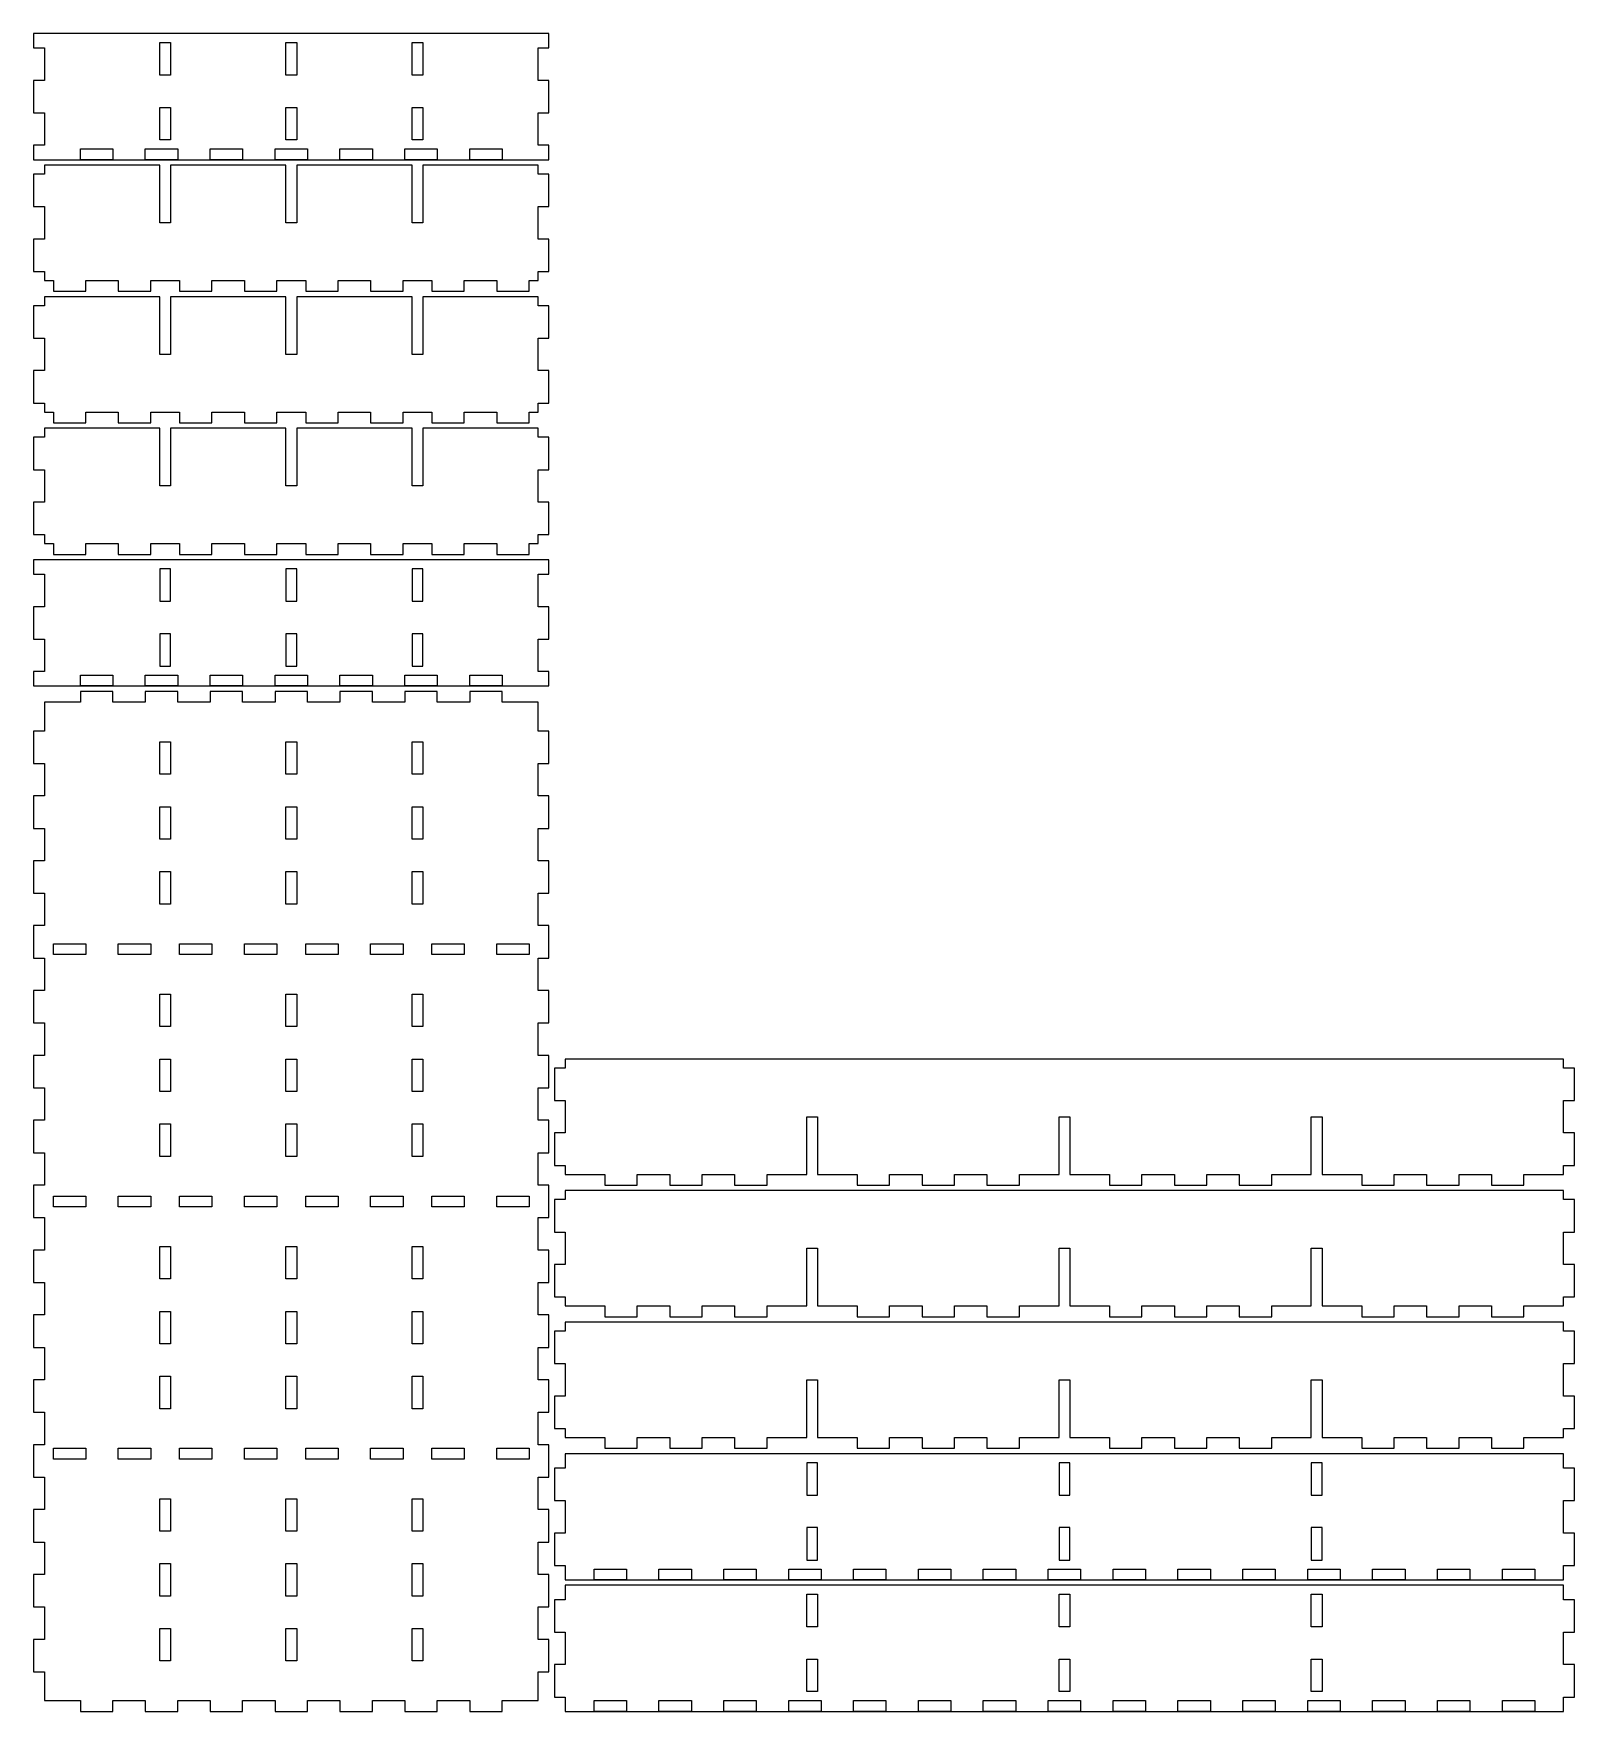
# Model space of a CAD drawing. Header units: millimetres. Extents: x 10 to 438, y 10 to 476.
import ezdxf

# ---------------------------------------------------------------- set-up
doc = ezdxf.new("R2010")
doc.units = ezdxf.units.MM
doc.layers.get('0').update_dxf_attribs({"linetype": 'CONTINUOUS'})

msp = doc.modelspace()

# ---------------------------------------------------------------- linework, layer by layer
at = {"color": 0}
for points in [[(13.0004, 440.5), (149.999, 440.5), (152.999, 440.5), (152.999, 444.5), (149.999, 444.5), (149.999, 453.499), (152.999, 453.499), (152.999, 462.499), (149.999, 462.499), (149.999, 471.502), (152.999, 471.502), (152.999, 475.502), (149.999, 475.502), (13.0004, 475.502), (10.0004, 475.502), (10.0004, 471.502), (13.0004, 471.502), (13.0004, 462.499), (10.0004, 462.499), (10.0004, 453.499), (13.0004, 453.499), (13.0004, 444.5), (10.0004, 444.5), (10.0004, 440.5)], [(13.0004, 407), (15.5002, 407), (15.5002, 404.001), (24.5001, 404.001), (24.5001, 407), (33.5001, 407), (33.5001, 404.001), (42.5002, 404.001), (42.5002, 407), (45, 407), (48, 407), (50.4994, 407), (50.4994, 404.001), (59.4995, 404.001), (59.4995, 407), (68.4996, 407), (68.4996, 404.001), (77.4996, 404.001), (77.4996, 407), (80.0005, 407), (83.0005, 407), (85.5003, 407), (85.5003, 404.001), (94.5003, 404.001), (94.5003, 407), (103.5, 407), (103.5, 404.001), (112.5, 404.001), (112.5, 407), (115, 407), (118, 407), (120.5, 407), (120.5, 404.001), (129.5, 404.001), (129.5, 407), (138.5, 407), (138.5, 404.001), (147.5, 404.001), (147.5, 407), (149.999, 407), (149.999, 409.501), (152.999, 409.501), (152.999, 418.5), (149.999, 418.5), (149.999, 427.5), (152.999, 427.5), (152.999, 436.499), (149.999, 436.499), (149.999, 439), (118, 439), (118, 422.998), (115, 422.998), (115, 439), (83.0005, 439), (83.0005, 422.998), (80.0005, 422.998), (80.0005, 439), (48, 439), (48, 422.998), (45, 422.998), (45, 439), (13.0004, 439), (13.0004, 436.499), (10.0004, 436.499), (10.0004, 427.5), (13.0004, 427.5), (13.0004, 418.5), (10.0004, 418.5), (10.0004, 409.501), (13.0004, 409.501)], [(13.0004, 370.498), (15.5002, 370.498), (15.5002, 367.499), (24.5001, 367.499), (24.5001, 370.498), (33.5001, 370.498), (33.5001, 367.499), (42.5002, 367.499), (42.5002, 370.498), (45, 370.498), (48, 370.498), (50.4994, 370.498), (50.4994, 367.499), (59.4995, 367.499), (59.4995, 370.498), (68.4996, 370.498), (68.4996, 367.499), (77.4996, 367.499), (77.4996, 370.498), (80.0005, 370.498), (83.0005, 370.498), (85.5003, 370.498), (85.5003, 367.499), (94.5003, 367.499), (94.5003, 370.498), (103.5, 370.498), (103.5, 367.499), (112.5, 367.499), (112.5, 370.498), (115, 370.498), (118, 370.498), (120.5, 370.498), (120.5, 367.499), (129.5, 367.499), (129.5, 370.498), (138.5, 370.498), (138.5, 367.499), (147.5, 367.499), (147.5, 370.498), (149.999, 370.498), (149.999, 372.999), (152.999, 372.999), (152.999, 382.002), (149.999, 382.002), (149.999, 391.001), (152.999, 391.001), (152.999, 400.001), (149.999, 400.001), (149.999, 402.502), (118, 402.502), (118, 386.5), (115, 386.5), (115, 402.502), (83.0005, 402.502), (83.0005, 386.5), (80.0005, 386.5), (80.0005, 402.502), (48, 402.502), (48, 386.5), (45, 386.5), (45, 402.502), (13.0004, 402.502), (13.0004, 400.001), (10.0004, 400.001), (10.0004, 391.001), (13.0004, 391.001), (13.0004, 382.002), (10.0004, 382.002), (10.0004, 372.999), (13.0004, 372.999)], [(13.0004, 334), (15.5002, 334), (15.5002, 331.001), (24.5001, 331.001), (24.5001, 334), (33.5001, 334), (33.5001, 331.001), (42.5002, 331.001), (42.5002, 334), (45, 334), (48, 334), (50.4994, 334), (50.4994, 331.001), (59.4995, 331.001), (59.4995, 334), (68.4996, 334), (68.4996, 331.001), (77.4996, 331.001), (77.4996, 334), (80.0005, 334), (83.0005, 334), (85.5003, 334), (85.5003, 331.001), (94.5003, 331.001), (94.5003, 334), (103.5, 334), (103.5, 331.001), (112.5, 331.001), (112.5, 334), (115, 334), (118, 334), (120.5, 334), (120.5, 331.001), (129.5, 331.001), (129.5, 334), (138.5, 334), (138.5, 331.001), (147.5, 331.001), (147.5, 334), (149.999, 334), (149.999, 336.5), (152.999, 336.5), (152.999, 345.5), (149.999, 345.5), (149.999, 354.499), (152.999, 354.499), (152.999, 363.499), (149.999, 363.499), (149.999, 366), (118, 366), (118, 350), (115, 350), (115, 366), (83.0005, 366), (83.0005, 350), (80.0005, 350), (80.0005, 366), (48, 366), (48, 350), (45, 350), (45, 366), (13.0004, 366), (13.0004, 363.499), (10.0004, 363.499), (10.0004, 354.499), (13.0004, 354.499), (13.0004, 345.5), (10.0004, 345.5), (10.0004, 336.5), (13.0004, 336.5)], [(13.0004, 294.501), (149.999, 294.501), (152.999, 294.501), (152.999, 298.5), (149.999, 298.5), (149.999, 307.499), (152.999, 307.499), (152.999, 316.5), (149.999, 316.5), (149.999, 325.5), (152.999, 325.5), (152.999, 329.5), (149.999, 329.5), (13.0004, 329.5), (10.0004, 329.5), (10.0004, 325.5), (13.0004, 325.5), (13.0004, 316.5), (10.0004, 316.5), (10.0004, 307.499), (13.0004, 307.499), (13.0004, 298.5), (10.0004, 298.5), (10.0004, 294.501)], [(13.0004, 13.0004), (22.9995, 13.0004), (22.9995, 10.0004), (32.0008, 10.0004), (32.0008, 13.0004), (40.9995, 13.0004), (40.9995, 10.0004), (49.9992, 10.0004), (49.9992, 13.0004), (58.9993, 13.0004), (58.9993, 10.0004), (68.0007, 10.0004), (68.0007, 13.0004), (77.0008, 13.0004), (77.0008, 10.0004), (86.0005, 10.0004), (86.0005, 13.0004), (94.9992, 13.0004), (94.9992, 10.0004), (104.001, 10.0004), (104.001, 13.0004), (113, 13.0004), (113, 10.0004), (122, 10.0004), (122, 13.0004), (131, 13.0004), (131, 10.0004), (140.001, 10.0004), (140.001, 13.0004), (149.999, 13.0004), (149.999, 20.9999), (152.999, 20.9999), (152.999, 29.9999), (149.999, 29.9999), (149.999, 38.9999), (152.999, 38.9999), (152.999, 48), (149.999, 48), (149.999, 56.9997), (152.999, 56.9997), (152.999, 65.9998), (149.999, 65.9998), (149.999, 74.9999), (152.999, 74.9999), (152.999, 83.9996), (149.999, 83.9996), (149.999, 92.9996), (152.999, 92.9996), (152.999, 102), (149.999, 102), (149.999, 111), (152.999, 111), (152.999, 119.999), (149.999, 119.999), (149.999, 129), (152.999, 129), (152.999, 138), (149.999, 138), (149.999, 146.999), (152.999, 146.999), (152.999, 155.999), (149.999, 155.999), (149.999, 165.001), (152.999, 165.001), (152.999, 174), (149.999, 174), (149.999, 182.999), (152.999, 182.999), (152.999, 192.001), (149.999, 192.001), (149.999, 201.001), (152.999, 201.001), (152.999, 210), (149.999, 210), (149.999, 218.999), (152.999, 218.999), (152.999, 228.001), (149.999, 228.001), (149.999, 237.001), (152.999, 237.001), (152.999, 246), (149.999, 246), (149.999, 255), (152.999, 255), (152.999, 264.001), (149.999, 264.001), (149.999, 273), (152.999, 273), (152.999, 282), (149.999, 282), (149.999, 290), (140.001, 290), (140.001, 293), (131, 293), (131, 290), (122, 290), (122, 293), (113, 293), (113, 290), (104.001, 290), (104.001, 293), (94.9992, 293), (94.9992, 290), (86.0005, 290), (86.0005, 293), (77.0008, 293), (77.0008, 290), (68.0007, 290), (68.0007, 293), (58.9993, 293), (58.9993, 290), (49.9992, 290), (49.9992, 293), (40.9995, 293), (40.9995, 290), (32.0008, 290), (32.0008, 293), (22.9995, 293), (22.9995, 290), (13.0004, 290), (13.0004, 282), (10.0004, 282), (10.0004, 273), (13.0004, 273), (13.0004, 264.001), (10.0004, 264.001), (10.0004, 255), (13.0004, 255), (13.0004, 246), (10.0004, 246), (10.0004, 237.001), (13.0004, 237.001), (13.0004, 228.001), (10.0004, 228.001), (10.0004, 218.999), (13.0004, 218.999), (13.0004, 210), (10.0004, 210), (10.0004, 201.001), (13.0004, 201.001), (13.0004, 192.001), (10.0004, 192.001), (10.0004, 182.999), (13.0004, 182.999), (13.0004, 174), (10.0004, 174), (10.0004, 165.001), (13.0004, 165.001), (13.0004, 155.999), (10.0004, 155.999), (10.0004, 146.999), (13.0004, 146.999), (13.0004, 138), (10.0004, 138), (10.0004, 129), (13.0004, 129), (13.0004, 119.999), (10.0004, 119.999), (10.0004, 111), (13.0004, 111), (13.0004, 102), (10.0004, 102), (10.0004, 92.9996), (13.0004, 92.9996), (13.0004, 83.9996), (10.0004, 83.9996), (10.0004, 74.9999), (13.0004, 74.9999), (13.0004, 65.9998), (10.0004, 65.9998), (10.0004, 56.9997), (13.0004, 56.9997), (13.0004, 48), (10.0004, 48), (10.0004, 38.9999), (13.0004, 38.9999), (13.0004, 29.9999), (10.0004, 29.9999), (10.0004, 20.9999), (13.0004, 20.9999)], [(157.5, 159.001), (168.5, 159.001), (168.5, 155.999), (177.499, 155.999), (177.499, 159.001), (186.499, 159.001), (186.499, 155.999), (195.5, 155.999), (195.5, 159.001), (204.5, 159.001), (204.5, 155.999), (213.499, 155.999), (213.499, 159.001), (224.5, 159.001), (224.5, 175), (227.5, 175), (227.5, 159.001), (238.5, 159.001), (238.5, 155.999), (247.5, 155.999), (247.5, 159.001), (256.5, 159.001), (256.5, 155.999), (265.5, 155.999), (265.5, 159.001), (274.5, 159.001), (274.5, 155.999), (283.5, 155.999), (283.5, 159.001), (294.501, 159.001), (294.501, 175), (297.501, 175), (297.501, 159.001), (308.5, 159.001), (308.5, 155.999), (317.5, 155.999), (317.5, 159.001), (326.5, 159.001), (326.5, 155.999), (335.5, 155.999), (335.5, 159.001), (344.5, 159.001), (344.5, 155.999), (353.501, 155.999), (353.501, 159.001), (364.501, 159.001), (364.501, 175), (367.499, 175), (367.499, 159.001), (378.499, 159.001), (378.499, 155.999), (387.502, 155.999), (387.502, 159.001), (396.501, 159.001), (396.501, 155.999), (405.5, 155.999), (405.5, 159.001), (414.5, 159.001), (414.5, 155.999), (423.499, 155.999), (423.499, 159.001), (434.499, 159.001), (434.499, 161.501), (437.501, 161.501), (437.501, 170.501), (434.499, 170.501), (434.499, 179.5), (437.501, 179.5), (437.501, 188.5), (434.499, 188.5), (434.499, 191), (157.5, 191), (157.5, 188.5), (154.5, 188.5), (154.5, 179.5), (157.5, 179.5), (157.5, 170.501), (154.5, 170.501), (154.5, 161.501), (157.5, 161.501)], [(157.5, 122.499), (168.5, 122.499), (168.5, 119.499), (177.499, 119.499), (177.499, 122.499), (186.499, 122.499), (186.499, 119.499), (195.5, 119.499), (195.5, 122.499), (204.5, 122.499), (204.5, 119.499), (213.499, 119.499), (213.499, 122.499), (224.5, 122.499), (224.5, 138.5), (227.5, 138.5), (227.5, 122.499), (238.5, 122.499), (238.5, 119.499), (247.5, 119.499), (247.5, 122.499), (256.5, 122.499), (256.5, 119.499), (265.5, 119.499), (265.5, 122.499), (274.5, 122.499), (274.5, 119.499), (283.5, 119.499), (283.5, 122.499), (294.501, 122.499), (294.501, 138.5), (297.501, 138.5), (297.501, 122.499), (308.5, 122.499), (308.5, 119.499), (317.5, 119.499), (317.5, 122.499), (326.5, 122.499), (326.5, 119.499), (335.5, 119.499), (335.5, 122.499), (344.5, 122.499), (344.5, 119.499), (353.501, 119.499), (353.501, 122.499), (364.501, 122.499), (364.501, 138.5), (367.499, 138.5), (367.499, 122.499), (378.499, 122.499), (378.499, 119.499), (387.502, 119.499), (387.502, 122.499), (396.501, 122.499), (396.501, 119.499), (405.5, 119.499), (405.5, 122.499), (414.5, 122.499), (414.5, 119.499), (423.499, 119.499), (423.499, 122.499), (434.499, 122.499), (434.499, 125), (437.501, 125), (437.501, 134.001), (434.499, 134.001), (434.499, 143), (437.501, 143), (437.501, 152), (434.499, 152), (434.499, 154.5), (157.5, 154.5), (157.5, 152), (154.5, 152), (154.5, 143), (157.5, 143), (157.5, 134.001), (154.5, 134.001), (154.5, 125), (157.5, 125)], [(157.5, 86.0005), (168.5, 86.0005), (168.5, 83.0005), (177.499, 83.0005), (177.499, 86.0005), (186.499, 86.0005), (186.499, 83.0005), (195.5, 83.0005), (195.5, 86.0005), (204.5, 86.0005), (204.5, 83.0005), (213.499, 83.0005), (213.499, 86.0005), (224.5, 86.0005), (224.5, 102), (227.5, 102), (227.5, 86.0005), (238.5, 86.0005), (238.5, 83.0005), (247.5, 83.0005), (247.5, 86.0005), (256.5, 86.0005), (256.5, 83.0005), (265.5, 83.0005), (265.5, 86.0005), (274.5, 86.0005), (274.5, 83.0005), (283.5, 83.0005), (283.5, 86.0005), (294.501, 86.0005), (294.501, 102), (297.501, 102), (297.501, 86.0005), (308.5, 86.0005), (308.5, 83.0005), (317.5, 83.0005), (317.5, 86.0005), (326.5, 86.0005), (326.5, 83.0005), (335.5, 83.0005), (335.5, 86.0005), (344.5, 86.0005), (344.5, 83.0005), (353.501, 83.0005), (353.501, 86.0005), (364.501, 86.0005), (364.501, 102), (367.499, 102), (367.499, 86.0005), (378.499, 86.0005), (378.499, 83.0005), (387.502, 83.0005), (387.502, 86.0005), (396.501, 86.0005), (396.501, 83.0005), (405.5, 83.0005), (405.5, 86.0005), (414.5, 86.0005), (414.5, 83.0005), (423.499, 83.0005), (423.499, 86.0005), (434.499, 86.0005), (434.499, 88.5003), (437.501, 88.5003), (437.501, 97.5004), (434.499, 97.5004), (434.499, 106.5), (437.501, 106.5), (437.501, 115.5), (434.499, 115.5), (434.499, 118), (157.5, 118), (157.5, 115.5), (154.5, 115.5), (154.5, 106.5), (157.5, 106.5), (157.5, 97.5004), (154.5, 97.5004), (154.5, 88.5003), (157.5, 88.5003)], [(157.5, 46.5007), (434.499, 46.5007), (434.499, 50.4994), (437.501, 50.4994), (437.501, 59.4995), (434.499, 59.4995), (434.499, 68.4996), (437.501, 68.4996), (437.501, 77.4996), (434.499, 77.4996), (434.499, 81.4998), (157.5, 81.4998), (157.5, 77.4996), (154.5, 77.4996), (154.5, 68.4996), (157.5, 68.4996), (157.5, 59.4995), (154.5, 59.4995), (154.5, 50.4994), (157.5, 50.4994)], [(157.5, 10.0004), (434.499, 10.0004), (434.499, 13.9995), (437.501, 13.9995), (437.501, 22.9995), (434.499, 22.9995), (434.499, 31.9994), (437.501, 31.9994), (437.501, 40.9995), (434.499, 40.9995), (434.499, 45), (157.5, 45), (157.5, 40.9995), (154.5, 40.9995), (154.5, 31.9994), (157.5, 31.9994), (157.5, 22.9995), (154.5, 22.9995), (154.5, 13.9995), (157.5, 13.9995)]]:
    msp.add_lwpolyline(points, close=True, dxfattribs=at)
at = {"color": 5}
for points in [[(48, 468.499), (48, 464.002), (45, 464.002), (45, 473.001), (48, 473.001)], [(83.0005, 468.499), (83.0005, 464.002), (80.0005, 464.002), (80.0005, 473.001), (83.0005, 473.001)], [(118, 468.499), (118, 464.002), (115, 464.002), (115, 473.001), (118, 473.001)], [(48, 450.501), (48, 445.999), (45, 445.999), (45, 455.002), (48, 455.002)], [(83.0005, 450.501), (83.0005, 445.999), (80.0005, 445.999), (80.0005, 455.002), (83.0005, 455.002)], [(118, 450.501), (118, 445.999), (115, 445.999), (115, 455.002), (118, 455.002)], [(27.5001, 440.5), (22.9995, 440.5), (22.9995, 443.498), (32.0008, 443.498), (32.0008, 440.5)], [(45.5002, 440.5), (40.9995, 440.5), (40.9995, 443.498), (49.9992, 443.498), (49.9992, 440.5)], [(63.5, 440.5), (58.9993, 440.5), (58.9993, 443.498), (68.0007, 443.498), (68.0007, 440.5)], [(81.4998, 440.5), (77.0008, 440.5), (77.0008, 443.498), (86.0005, 443.498), (86.0005, 440.5)], [(99.4999, 440.5), (94.9992, 440.5), (94.9992, 443.498), (104.001, 443.498), (104.001, 440.5)], [(117.5, 440.5), (113, 440.5), (113, 443.498), (122, 443.498), (122, 440.5)], [(135.5, 440.5), (131, 440.5), (131, 443.498), (140.001, 443.498), (140.001, 440.5)], [(45, 322.5), (45, 318), (48, 318), (48, 327), (45, 327)], [(80.0005, 322.5), (80.0005, 318), (83.0005, 318), (83.0005, 327), (80.0005, 327)], [(115, 322.5), (115, 318), (118, 318), (118, 327), (115, 327)], [(45, 304.499), (45, 300), (48, 300), (48, 309), (45, 309)], [(80.0005, 304.499), (80.0005, 300), (83.0005, 300), (83.0005, 309), (80.0005, 309)], [(115, 304.499), (115, 300), (118, 300), (118, 309), (115, 309)], [(27.5001, 294.501), (22.9995, 294.501), (22.9995, 297.501), (32.0008, 297.501), (32.0008, 294.501)], [(45.5002, 294.501), (40.9995, 294.501), (40.9995, 297.501), (49.9992, 297.501), (49.9992, 294.501)], [(63.5, 294.501), (58.9993, 294.501), (58.9993, 297.501), (68.0007, 297.501), (68.0007, 294.501)], [(81.4998, 294.501), (77.0008, 294.501), (77.0008, 297.501), (86.0005, 297.501), (86.0005, 294.501)], [(99.4999, 294.501), (94.9992, 294.501), (94.9992, 297.501), (104.001, 297.501), (104.001, 294.501)], [(117.5, 294.501), (113, 294.501), (113, 297.501), (122, 297.501), (122, 294.501)], [(135.5, 294.501), (131, 294.501), (131, 297.501), (140.001, 297.501), (140.001, 294.501)], [(48, 274.5), (48, 270), (45, 270), (45, 279), (48, 279)], [(83.0005, 274.5), (83.0005, 270), (80.0005, 270), (80.0005, 279), (83.0005, 279)], [(118, 274.5), (118, 270), (115, 270), (115, 279), (118, 279)], [(48, 256.5), (48, 252), (45, 252), (45, 261.001), (48, 261.001)], [(83.0005, 256.5), (83.0005, 252), (80.0005, 252), (80.0005, 261.001), (83.0005, 261.001)], [(118, 256.5), (118, 252), (115, 252), (115, 261.001), (118, 261.001)], [(48, 238.5), (48, 234.001), (45, 234.001), (45, 243), (48, 243)], [(83.0005, 238.5), (83.0005, 234.001), (80.0005, 234.001), (80.0005, 243), (83.0005, 243)], [(118, 238.5), (118, 234.001), (115, 234.001), (115, 243), (118, 243)], [(19.9995, 223), (24.5001, 223), (24.5001, 220), (15.5002, 220), (15.5002, 223)], [(38.0009, 223), (42.5002, 223), (42.5002, 220), (33.5001, 220), (33.5001, 223)], [(55.0002, 223), (59.4995, 223), (59.4995, 220), (50.4994, 220), (50.4994, 223)], [(73.0003, 223), (77.4996, 223), (77.4996, 220), (68.4996, 220), (68.4996, 223)], [(89.9996, 223), (94.5003, 223), (94.5003, 220), (85.5003, 220), (85.5003, 223)], [(108, 223), (112.5, 223), (112.5, 220), (103.5, 220), (103.5, 223)], [(125, 223), (129.5, 223), (129.5, 220), (120.5, 220), (120.5, 223)], [(143, 223), (147.5, 223), (147.5, 220), (138.5, 220), (138.5, 223)], [(48, 204.5), (48, 200), (45, 200), (45, 209), (48, 209)], [(83.0005, 204.5), (83.0005, 200), (80.0005, 200), (80.0005, 209), (83.0005, 209)], [(118, 204.5), (118, 200), (115, 200), (115, 209), (118, 209)], [(48, 186.499), (48, 182), (45, 182), (45, 191), (48, 191)], [(83.0005, 186.499), (83.0005, 182), (80.0005, 182), (80.0005, 191), (83.0005, 191)], [(118, 186.499), (118, 182), (115, 182), (115, 191), (118, 191)], [(48, 168.5), (48, 164), (45, 164), (45, 173), (48, 173)], [(83.0005, 168.5), (83.0005, 164), (80.0005, 164), (80.0005, 173), (83.0005, 173)], [(118, 168.5), (118, 164), (115, 164), (115, 173), (118, 173)], [(19.9995, 152.999), (24.5001, 152.999), (24.5001, 149.999), (15.5002, 149.999), (15.5002, 152.999)], [(38.0009, 152.999), (42.5002, 152.999), (42.5002, 149.999), (33.5001, 149.999), (33.5001, 152.999)], [(55.0002, 152.999), (59.4995, 152.999), (59.4995, 149.999), (50.4994, 149.999), (50.4994, 152.999)], [(73.0003, 152.999), (77.4996, 152.999), (77.4996, 149.999), (68.4996, 149.999), (68.4996, 152.999)], [(89.9996, 152.999), (94.5003, 152.999), (94.5003, 149.999), (85.5003, 149.999), (85.5003, 152.999)], [(108, 152.999), (112.5, 152.999), (112.5, 149.999), (103.5, 149.999), (103.5, 152.999)], [(125, 152.999), (129.5, 152.999), (129.5, 149.999), (120.5, 149.999), (120.5, 152.999)], [(143, 152.999), (147.5, 152.999), (147.5, 149.999), (138.5, 149.999), (138.5, 152.999)], [(48, 134.501), (48, 130), (45, 130), (45, 139), (48, 139)], [(83.0005, 134.501), (83.0005, 130), (80.0005, 130), (80.0005, 139), (83.0005, 139)], [(118, 134.501), (118, 130), (115, 130), (115, 139), (118, 139)], [(48, 116.499), (48, 112), (45, 112), (45, 121), (48, 121)], [(83.0005, 116.499), (83.0005, 112), (80.0005, 112), (80.0005, 121), (83.0005, 121)], [(118, 116.499), (118, 112), (115, 112), (115, 121), (118, 121)], [(48, 98.5008), (48, 94.0001), (45, 94.0001), (45, 103), (48, 103)], [(83.0005, 98.5008), (83.0005, 94.0001), (80.0005, 94.0001), (80.0005, 103), (83.0005, 103)], [(118, 98.5008), (118, 94.0001), (115, 94.0001), (115, 103), (118, 103)], [(19.9995, 83.0005), (24.5001, 83.0005), (24.5001, 80.0005), (15.5002, 80.0005), (15.5002, 83.0005)], [(38.0009, 83.0005), (42.5002, 83.0005), (42.5002, 80.0005), (33.5001, 80.0005), (33.5001, 83.0005)], [(55.0002, 83.0005), (59.4995, 83.0005), (59.4995, 80.0005), (50.4994, 80.0005), (50.4994, 83.0005)], [(73.0003, 83.0005), (77.4996, 83.0005), (77.4996, 80.0005), (68.4996, 80.0005), (68.4996, 83.0005)], [(89.9996, 83.0005), (94.5003, 83.0005), (94.5003, 80.0005), (85.5003, 80.0005), (85.5003, 83.0005)], [(108, 83.0005), (112.5, 83.0005), (112.5, 80.0005), (103.5, 80.0005), (103.5, 83.0005)], [(125, 83.0005), (129.5, 83.0005), (129.5, 80.0005), (120.5, 80.0005), (120.5, 83.0005)], [(143, 83.0005), (147.5, 83.0005), (147.5, 80.0005), (138.5, 80.0005), (138.5, 83.0005)], [(224.5, 74.4996), (224.5, 70.0003), (227.5, 70.0003), (227.5, 79.0004), (224.5, 79.0004)], [(294.501, 74.4996), (294.501, 70.0003), (297.501, 70.0003), (297.501, 79.0004), (294.501, 79.0004)], [(364.501, 74.4996), (364.501, 70.0003), (367.499, 70.0003), (367.499, 79.0004), (364.501, 79.0004)], [(48, 64.5005), (48, 59.9997), (45, 59.9997), (45, 68.9998), (48, 68.9998)], [(83.0005, 64.5005), (83.0005, 59.9997), (80.0005, 59.9997), (80.0005, 68.9998), (83.0005, 68.9998)], [(118, 64.5005), (118, 59.9997), (115, 59.9997), (115, 68.9998), (118, 68.9998)], [(224.5, 56.4995), (224.5, 52.0001), (227.5, 52.0001), (227.5, 61.0002), (224.5, 61.0002)], [(294.501, 56.4995), (294.501, 52.0001), (297.501, 52.0001), (297.501, 61.0002), (294.501, 61.0002)], [(364.501, 56.4995), (364.501, 52.0001), (367.499, 52.0001), (367.499, 61.0002), (364.501, 61.0002)], [(48, 46.5007), (48, 42), (45, 42), (45, 50.9997), (48, 50.9997)], [(83.0005, 46.5007), (83.0005, 42), (80.0005, 42), (80.0005, 50.9997), (83.0005, 50.9997)], [(118, 46.5007), (118, 42), (115, 42), (115, 50.9997), (118, 50.9997)], [(170, 46.5007), (165.5, 46.5007), (165.5, 49.5004), (174.5, 49.5004), (174.5, 46.5007)], [(188, 46.5007), (183.499, 46.5007), (183.499, 49.5004), (192.5, 49.5004), (192.5, 46.5007)], [(206, 46.5007), (201.5, 46.5007), (201.5, 49.5004), (210.499, 49.5004), (210.499, 46.5007)], [(224, 46.5007), (219.499, 46.5007), (219.499, 49.5004), (228.501, 49.5004), (228.501, 46.5007)], [(242, 46.5007), (237.5, 46.5007), (237.5, 49.5004), (246.499, 49.5004), (246.499, 46.5007)], [(260, 46.5007), (255.501, 46.5007), (255.501, 49.5004), (264.501, 49.5004), (264.501, 46.5007)], [(278, 46.5007), (273.5, 46.5007), (273.5, 49.5004), (282.499, 49.5004), (282.499, 46.5007)], [(296, 46.5007), (291.501, 46.5007), (291.501, 49.5004), (300.501, 49.5004), (300.501, 46.5007)], [(314, 46.5007), (309.5, 46.5007), (309.5, 49.5004), (318.5, 49.5004), (318.5, 46.5007)], [(332, 46.5007), (327.501, 46.5007), (327.501, 49.5004), (336.5, 49.5004), (336.5, 46.5007)], [(350, 46.5007), (345.5, 46.5007), (345.5, 49.5004), (354.499, 49.5004), (354.499, 46.5007)], [(368, 46.5007), (363.499, 46.5007), (363.499, 49.5004), (372.502, 49.5004), (372.502, 46.5007)], [(385.999, 46.5007), (381.501, 46.5007), (381.501, 49.5004), (390.5, 49.5004), (390.5, 46.5007)], [(404.001, 46.5007), (399.5, 46.5007), (399.5, 49.5004), (408.499, 49.5004), (408.499, 46.5007)], [(422, 46.5007), (417.498, 46.5007), (417.498, 49.5004), (426.501, 49.5004), (426.501, 46.5007)], [(227.5, 38.0009), (227.5, 33.5001), (224.5, 33.5001), (224.5, 42.5002), (227.5, 42.5002)], [(297.501, 38.0009), (297.501, 33.5001), (294.501, 33.5001), (294.501, 42.5002), (297.501, 42.5002)], [(367.499, 38.0009), (367.499, 33.5001), (364.501, 33.5001), (364.501, 42.5002), (367.499, 42.5002)], [(48, 28.4992), (48, 23.9999), (45, 23.9999), (45, 32.9999), (48, 32.9999)], [(83.0005, 28.4992), (83.0005, 23.9999), (80.0005, 23.9999), (80.0005, 32.9999), (83.0005, 32.9999)], [(118, 28.4992), (118, 23.9999), (115, 23.9999), (115, 32.9999), (118, 32.9999)], [(227.5, 19.9995), (227.5, 15.5002), (224.5, 15.5002), (224.5, 24.5001), (227.5, 24.5001)], [(297.501, 19.9995), (297.501, 15.5002), (294.501, 15.5002), (294.501, 24.5001), (297.501, 24.5001)], [(367.499, 19.9995), (367.499, 15.5002), (364.501, 15.5002), (364.501, 24.5001), (367.499, 24.5001)], [(170, 10.0004), (165.5, 10.0004), (165.5, 13.0004), (174.5, 13.0004), (174.5, 10.0004)], [(188, 10.0004), (183.499, 10.0004), (183.499, 13.0004), (192.5, 13.0004), (192.5, 10.0004)], [(206, 10.0004), (201.5, 10.0004), (201.5, 13.0004), (210.499, 13.0004), (210.499, 10.0004)], [(224, 10.0004), (219.499, 10.0004), (219.499, 13.0004), (228.501, 13.0004), (228.501, 10.0004)], [(242, 10.0004), (237.5, 10.0004), (237.5, 13.0004), (246.499, 13.0004), (246.499, 10.0004)], [(260, 10.0004), (255.501, 10.0004), (255.501, 13.0004), (264.501, 13.0004), (264.501, 10.0004)], [(278, 10.0004), (273.5, 10.0004), (273.5, 13.0004), (282.499, 13.0004), (282.499, 10.0004)], [(296, 10.0004), (291.501, 10.0004), (291.501, 13.0004), (300.501, 13.0004), (300.501, 10.0004)], [(314, 10.0004), (309.5, 10.0004), (309.5, 13.0004), (318.5, 13.0004), (318.5, 10.0004)], [(332, 10.0004), (327.501, 10.0004), (327.501, 13.0004), (336.5, 13.0004), (336.5, 10.0004)], [(350, 10.0004), (345.5, 10.0004), (345.5, 13.0004), (354.499, 13.0004), (354.499, 10.0004)], [(368, 10.0004), (363.499, 10.0004), (363.499, 13.0004), (372.502, 13.0004), (372.502, 10.0004)], [(385.999, 10.0004), (381.501, 10.0004), (381.501, 13.0004), (390.5, 13.0004), (390.5, 10.0004)], [(404.001, 10.0004), (399.5, 10.0004), (399.5, 13.0004), (408.499, 13.0004), (408.499, 10.0004)], [(422, 10.0004), (417.498, 10.0004), (417.498, 13.0004), (426.501, 13.0004), (426.501, 10.0004)]]:
    msp.add_lwpolyline(points, close=True, dxfattribs=at)

doc.saveas('drawing.dxf')
